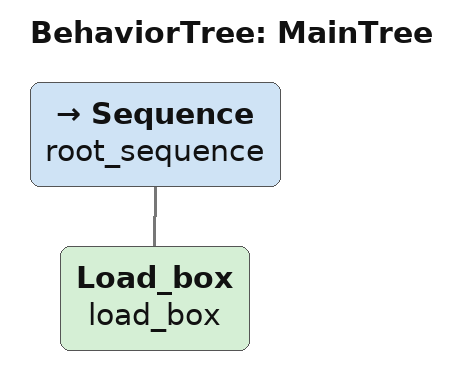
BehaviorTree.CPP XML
<root BTCPP_format="4" main_tree_to_execute = "MainTree" >
    <BehaviorTree ID="MainTree">
        <Sequence name="root_sequence">
            <Load_box name="load_box"/>
        </Sequence>
    </BehaviorTree>
</root>
